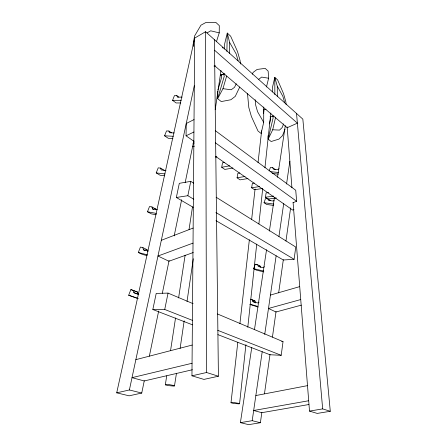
<?xml version="1.0" encoding="UTF-8"?>
<svg xmlns="http://www.w3.org/2000/svg" width="447" height="447" viewBox="0 0 447 447"><rect width="100%" height="100%" fill="white"/><g stroke="black" fill="none" stroke-linecap="round" stroke-linejoin="round"><path stroke-width="0.67" d="M247.476 93.524L248.823 107.587L251.398 116.516L257.997 130.988L261.109 133.48L263.696 122.333L263.741 106.973M214.415 39.666L218.415 376.218L203.916 379.402L191.953 375.81L194.691 38.096L205.564 31.709L302.842 119.148L330.288 411.285L317.241 413.419L309.508 411.1L293.081 202.295M216.443 41.733L219.231 32.871L219.298 25.624L215.784 22.35L205.832 22.529L200.949 25.2L194.574 36.006L193.143 44.409L193.311 46.438M217.734 91.166L217.65 98.698L221.248 101.575L230.881 99.742L235.284 96.351L239.737 87.048M194.037 141.375L186.058 135.815L186.248 123.489L194.032 119.595M229.395 53.282L229.602 42.398L227.266 33.044L230.641 36.185L237.491 51.5L240.089 60.541L240.419 64.016M226.892 51.494L227.266 33.044L224.528 44.404L224.422 49.142M237.793 342.402L230.993 402.775L233.049 403.334L239.095 403.892L239.581 403.568L245.917 344.626M247.783 327.288L256.734 244.079M258.897 223.969L262.702 188.606M264.937 167.804L270.832 113.018M239.905 323.667L249.365 239.704M251.627 219.578L255.069 189.047M258.036 162.674L261.635 130.753M263.59 113.409L263.981 109.94M217.901 334.641L269.96 354.745L281.197 355.309L283.035 341.642L217.516 313.984M215.996 220.656L283.292 259.981L294.109 259.321L295.758 247.046L216.124 197.222M251.756 347.542L240.397 422.655L248.677 424.65L260.394 422.728L261.853 412.369M264.473 393.723L270.016 354.348M272.441 337.083L276.039 311.525M278.66 292.88L283.325 259.724M285.951 241.073L290.617 207.922M240.397 422.655L252.197 420.683L262.21 351.688M264.719 334.44L276.134 255.785M278.939 236.469L283.744 203.351M286.549 184.035L289.857 161.266M166.697 375.893L165.329 384.861L167.899 385.565L174.453 386.135L176.459 373.251M180.113 348.42L184.17 320.829M187.014 301.513L193.3 258.752M215.214 109.755L220.997 70.442M254.466 329.629L266.552 249.694M269.368 231.088L274.369 198.01M277.498 177.336L285.309 125.657M170.592 350.375L175.542 317.951M178.593 297.948L185.125 255.181M189.02 229.657L192.495 206.894M276.335 197.96L268.122 199.071L265.445 197.239L266.121 192.914L268.692 192.545M262.339 188.539L254.455 189.712L251.633 187.779L252.365 183.371L254.309 183.063M248.007 178.549L240.05 179.85L237.072 177.811L237.865 173.307L239.832 172.967M232.876 167.994L224.841 169.435L221.701 167.284L222.556 162.686L224.539 162.311M168.055 293.103L156.21 293.411L152.829 309.514L164.731 309.464L168.055 293.103L193.104 303.681M190.763 181.353L179.314 183.326L176.341 197.479L187.846 195.708L190.763 181.353L193.713 183.203M194.691 38.096L116.712 392.835L129.116 395.824L141.738 393.053L144.275 380.755M149.354 356.158L158.663 311.062M162.328 293.299L169.095 260.5M174.174 235.904L181.65 199.692M185.175 182.611L193.774 140.934M116.712 392.835L129.39 389.968L194.305 85.718M285.013 129.228L282.549 135.586L279.001 139.078L271.156 141.52L268.166 139.123L272.709 129.775L275.637 117.142M269.396 123.886L270.647 118.589L270.239 116.6M266.451 86.992L268.625 78.236L268.144 71.112L265.211 68.38L257.098 69.441L253.175 72.358L252.298 74.224M165.329 384.861L165.463 384.392L168.256 384.431L174.632 385.666M223.729 73.839L224.243 76.342L217.65 98.698L222.947 88.696L226.635 76.079M217.935 89.819L221.673 77.258L221.159 74.766M263.797 271.91L256.444 270.15L253.689 268.675L255.259 264.211L257.64 264.758L260.377 266.256L260.83 267.435M273.553 205.441L266.641 204.447L264.043 202.698L265.54 198.496L267.865 198.809L270.452 200.58M269.144 170.966L270.396 167.463L272.692 167.675L275.207 169.564M138.207 298.697L128.669 295.238L130.876 289.572L137.587 292.092L138.101 294.383L133.837 292.679L133.335 290.371M146.974 255.595L142.403 254.404L138.296 252.494L140.431 247.04L142.872 247.644L146.962 249.594L147.354 251.186M283.599 123.869L282.152 127.574L279.509 130.105L272.709 129.775M156.199 214.778L151.421 213.884L147.465 211.766L149.533 206.514L151.958 206.939L155.891 209.09L154.684 208.878M164.764 175.788L160.026 175.218L156.215 172.911L158.221 167.843L160.624 168.106L164.418 170.447M172.939 138.553L168.245 138.279L164.569 135.804L166.519 130.915L168.899 131.027L171.514 132.82M180.756 102.961L176.107 102.955L172.559 100.335L174.447 95.608L176.805 95.585L178.828 97.1M236.245 83.762L234.519 87.31L231.244 89.758L222.947 88.696M258.779 79.298L261.64 77.085L268.625 78.236M279.112 168.731L278.006 169.575L273.357 169.145L272.692 167.675M230.993 402.775L231.434 402.44L234.144 402.535L239.581 403.568M274.084 200.396L273.24 201.021L268.53 200.373L267.865 198.809M264.44 266.742L263.132 267.658L258.31 266.529L257.64 264.758M259.104 302.099L257.774 303.005L252.89 301.608L252.22 299.719L250.415 299.211M207.14 32.854L210.705 30.815L219.231 32.871M186.058 135.815L193.931 131.982M161.322 240.296L193.154 228.059M293.109 202.614L296.64 201.301L295.735 190.266L215.27 130.63M193.031 243.112L157.97 256.025L168.944 261.232L193.272 252.521M293.992 209.604L292.684 210.079L215.705 156.467M214.046 66.156L215.325 65.754M220.298 75.074L224.115 73.934M220.416 75.252L224.875 73.917M270.429 295.07L299.713 286.622M300.73 299.557L268.491 308.452L275.972 312L301.306 305.15M135.854 359.656L192.204 345.05M263.428 109.845L266.043 109.208M192.054 363.271L132.016 377.659L144.236 380.956L192.378 369.758M270.083 116.902L273.983 115.996M191.953 375.81L206.57 372.507L218.415 376.218M192.987 143.303L194.35 143.001M192.428 146.627L194.467 146.18M215.515 157.098L216.868 156.83M255.846 395.55L307.502 385.638M221.701 167.284L229.747 165.809M308.693 400.747L253.678 410.497L261.808 412.687L308.877 404.518M237.072 177.811L245.051 176.481M309.508 411.1L322.673 408.893L330.288 411.285M251.633 187.779L259.534 186.583M265.445 197.239L273.676 196.104M182.141 97.111L177.358 97.15L176.805 95.585M172.559 100.335L181.186 100.301M281.722 341.597L283.035 341.642M174.274 132.96L169.441 132.72L168.899 131.027M164.569 135.804L173.285 136.279M270.301 171.682L278.503 172.475M272.145 173.481L278.285 174.09M166.033 170.48L161.16 169.933L160.624 168.106M156.215 172.911L165.01 173.944M264.043 202.698L273.843 204.089M151.958 206.939L152.483 208.911L157.405 209.788M147.465 211.766L156.338 213.409M259.193 265.982L260.377 266.256M253.689 268.675L263.736 271.072M145.739 249.286L146.962 249.594M129.39 389.968L141.738 393.053M252.197 420.683L260.394 422.728M142.872 247.644L143.386 249.778L148.348 251.024M138.296 252.494L147.426 254.851M252.639 300.378L255.041 301.066L255.718 302.943M250.13 304.206L257.835 306.446M258.092 307.022L249.901 304.435M137.587 292.092L130.876 289.572M133.837 292.679L138.844 294.327M128.669 295.238L137.877 298.345M152.829 309.514L192.523 324.84M164.731 309.464L192.551 320.415M217.79 330.35L281.197 355.309M143.386 249.778L145.141 250.611M252.89 301.608L254.589 302.407M250.376 299.306L251.505 299.842M252.22 299.719L255.041 301.066M152.483 208.911L153.612 209.526M255.259 264.211L256.354 264.808M176.341 197.479L193.165 207.307M187.846 195.708L193.814 199.278M215.901 212.504L294.109 259.321M215.404 142.811L296.64 201.301M214.197 65.374L287.214 127.702L297.389 123.16L214.538 50.198M222.254 47.365L223.198 48.209M263.696 122.333L257.584 111.778L255.701 105.213L255.164 99.72M229.602 42.398L236.172 53.947L238.128 60.725M286.13 104.537L285.851 101.855L283.543 93.641L277.637 79.952L274.804 77.32L277.285 86.193L282.89 96.384L284.616 102.536M272.726 115.868L273.134 117.868L268.166 139.123L267.96 135.81M296.529 113.477L322.673 408.893M287.158 126.987L291.93 187.679M277.285 86.193L277.319 96.619M274.844 94.624L274.804 77.32L272.379 87.785L272.385 91.937M205.564 31.709L206.57 372.507"/></g></svg>
